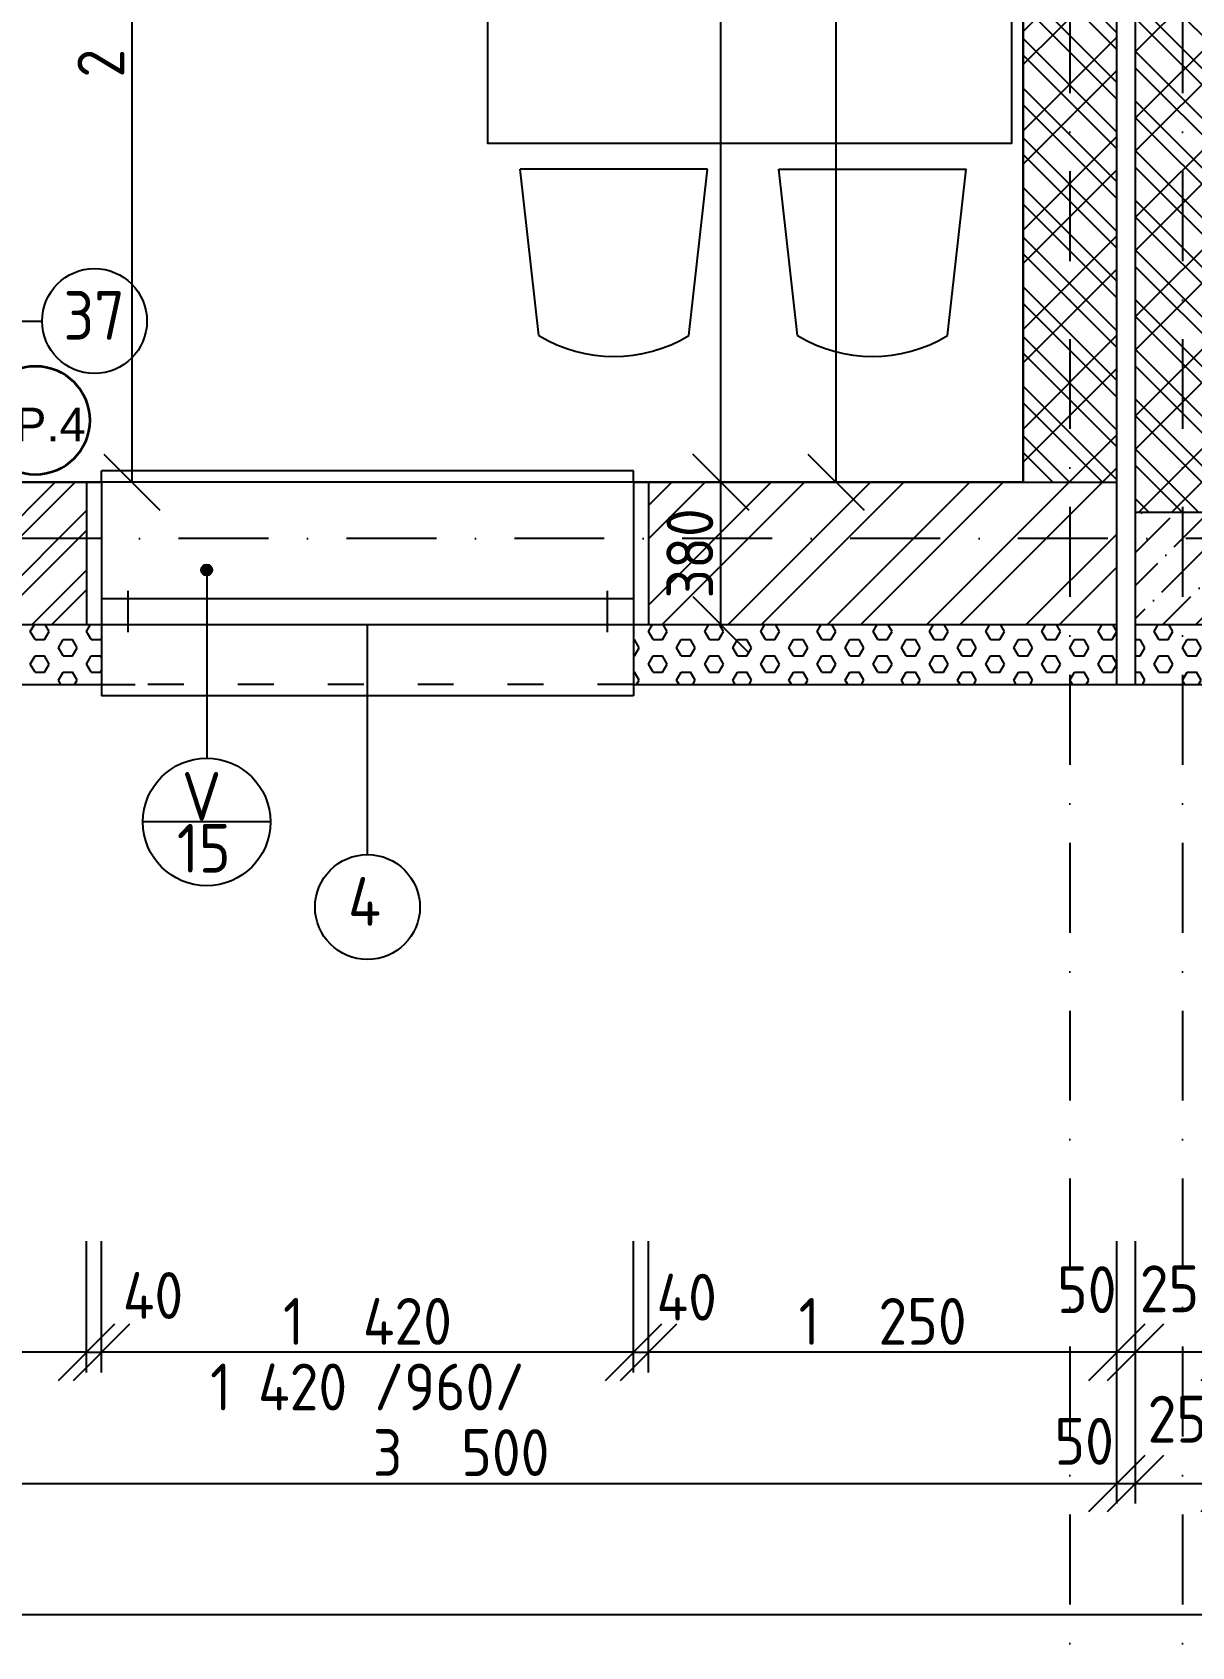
# Model space of a CAD drawing. Extents: x 4511820 to 5180432, y -1526536 to -944957.
# Drawn here: x 5119868 to 5122962, y -1302353 to -1298045 of the extents above; entities that cross this region are included whole.
import ezdxf

# ---------------------------------------------------------------- set-up
doc = ezdxf.new("R2010")
doc.units = 0
doc.header["$MEASUREMENT"] = 0
doc.linetypes.add('ACAD_ISO03W100', pattern=[30, 12, -18])
doc.linetypes.add('BODKOCIARKOVANA_3', pattern=[5.6, 3, -1.3, 0, -1.3])
doc.layers.get('0').update_dxf_attribs({"linetype": 'CONTINUOUS'})
doc.layers.get('Defpoints').update_dxf_attribs({"color": 61, "linetype": 'CONTINUOUS'})
for name, color, linetype in [('KÓTY', 4, 'CONTINUOUS'), ('MÚRY', 1, 'CONTINUOUS'), ('OKNÁ', 143, 'CONTINUOUS'), ('osi', 253, 'CONTINUOUS'), ('Plochy', 41, 'CONTINUOUS'), ('TENKÁ', 7, 'CONTINUOUS'), ('ZARIADENIE', 47, 'CONTINUOUS'), ('ŠRAFY', 82, 'CONTINUOUS')]:
    doc.layers.add(name, color=color, linetype=linetype)
doc.layers.add('preklady', color=74, linetype='CONTINUOUS', lineweight=35)
doc.styles.add('ARIAL', font='arial.ttf')
doc.styles.add('STYLE1', font='isocp.shx')
doc.dimstyles.new('STANDARD-50', dxfattribs={"dimtxt": 125, "dimasz": 150, "dimexe": 10, "dimexo": 200, "dimgap": 20, "dimtad": 1, "dimdsep": 46, "dimlunit": 6, "dimtxsty": 'STYLE1', "dimblk1": 'OBLIQUE', "dimblk2": 'OBLIQUE', "dimsah": 1, "dimcen": 2.5, "dimse1": 1, "dimse2": 1, "dimadec": 0, "dimazin": 0, "dimtfac": 1, "dimtmove": 1, "dimatfit": 3, "dimldrblk": 'OBLIQUE', "dimfxl": 1, "dimtolj": 1, "dimtzin": 0, "dimarcsym": 0})
pattern_1 = [(45, (584112, -84217.88), (-132.5825215, 132.5825215), []), (45, (584200.39, -84217.88), (-132.5825215, 132.5825215), [])]
pattern_2 = [(135, (115395, 30907.69), (-66.2912607, -66.2912607), []), (135, (115395, 30951.89), (-66.2912607, -66.2912607), [])]
pattern_3 = [(0, (9e-09, -175781), (0, 43.3012702), [25, -50]), (120, (9e-09, -175781), (-37.5, -21.6506351), [25, -50]), (60, (25, -175781), (-37.5, 21.6506351), [25, -50])]

# ---------------------------------------------------------------- blocks, each defined once
blk = doc.blocks.new('_OBLIQUE')
at = {"color": 0, "linetype": 'ByBlock'}
blk.add_line((-0.5, -0.5), (0.5, 0.5), dxfattribs=at)
blk = doc.blocks.new('*D24719')
at = {"layer": 'Defpoints', "color": 0}
for p in [(5109612.5, -1298079.2), (5142602.5, -1299519.2), (5142602.5, -1302267.1)]:
    blk.add_point(p, dxfattribs=at)
at = {"layer": 'KÓTY', "color": 0, "lineweight": -2}
blk.add_line((5109612.5, -1302267.1), (5142602.5, -1302267.1), dxfattribs=at)
at = {"layer": 'KÓTY', "color": 0, "linetype": 'ByBlock', "lineweight": -2, "xscale": 150, "yscale": 150, "zscale": 150, "rotation": 180}
blk.add_blockref('_OBLIQUE', (5109612.5, -1302267.1), dxfattribs=at)
at = {"layer": 'KÓTY', "color": 0, "linetype": 'ByBlock', "lineweight": -2, "xscale": 150, "yscale": 150, "zscale": 150}
blk.add_blockref('_OBLIQUE', (5142602.5, -1302267.1), dxfattribs=at)
at = {"layer": 'KÓTY', "color": 0, "insert": (5126107.5, -1302184.6), "char_height": 125, "attachment_point": 5, "style": 'STYLE1'}
blk.add_mtext('\\A1;32ﾠ990', dxfattribs=at)
blk = doc.blocks.new('*D24728')
at = {"layer": 'Defpoints', "color": 0}
for p in [(5119262.5, -1298185.2), (5122762.5, -1299625.2), (5122762.5, -1301917.1)]:
    blk.add_point(p, dxfattribs=at)
at = {"layer": 'KÓTY', "color": 0, "lineweight": -2}
blk.add_line((5119262.5, -1301917.1), (5122762.5, -1301917.1), dxfattribs=at)
at = {"layer": 'KÓTY', "color": 0, "linetype": 'ByBlock', "lineweight": -2, "xscale": 150, "yscale": 150, "zscale": 150, "rotation": 180}
blk.add_blockref('_OBLIQUE', (5119262.5, -1301917.1), dxfattribs=at)
at = {"layer": 'KÓTY', "color": 0, "linetype": 'ByBlock', "lineweight": -2, "xscale": 150, "yscale": 150, "zscale": 150}
blk.add_blockref('_OBLIQUE', (5122762.5, -1301917.1), dxfattribs=at)
at = {"layer": 'KÓTY', "color": 0, "insert": (5121012.5, -1301834.6), "char_height": 125, "attachment_point": 5, "style": 'STYLE1'}
blk.add_mtext('\\A1;3ﾠ500', dxfattribs=at)
blk = doc.blocks.new('*D24729')
at = {"layer": 'Defpoints', "color": 0}
for p in [(5122762.5, -1299625.2), (5122812.5, -1299625.2), (5122812.5, -1301917.1)]:
    blk.add_point(p, dxfattribs=at)
at = {"layer": 'KÓTY', "color": 0, "lineweight": -2}
blk.add_line((5122762.5, -1301917.1), (5122812.5, -1301917.1), dxfattribs=at)
at = {"layer": 'KÓTY', "color": 0, "linetype": 'ByBlock', "lineweight": -2, "xscale": 150, "yscale": 150, "zscale": 150, "rotation": 180}
blk.add_blockref('_OBLIQUE', (5122762.5, -1301917.1), dxfattribs=at)
at = {"layer": 'KÓTY', "color": 0, "linetype": 'ByBlock', "lineweight": -2, "xscale": 150, "yscale": 150, "zscale": 150}
blk.add_blockref('_OBLIQUE', (5122812.5, -1301917.1), dxfattribs=at)
at = {"layer": 'KÓTY', "color": 0, "insert": (5122675.5, -1301804.5), "char_height": 125, "attachment_point": 5, "style": 'STYLE1'}
blk.add_mtext('\\A1;50', dxfattribs=at)
blk = doc.blocks.new('*D24730')
at = {"layer": 'Defpoints', "color": 0}
for p in [(5122812.5, -1299625.2), (5123062.5, -1299625.2), (5123062.5, -1301917.1)]:
    blk.add_point(p, dxfattribs=at)
at = {"layer": 'KÓTY', "color": 0, "lineweight": -2}
blk.add_line((5122812.5, -1301917.1), (5123062.5, -1301917.1), dxfattribs=at)
at = {"layer": 'KÓTY', "color": 0, "linetype": 'ByBlock', "lineweight": -2, "xscale": 150, "yscale": 150, "zscale": 150, "rotation": 180}
blk.add_blockref('_OBLIQUE', (5122812.5, -1301917.1), dxfattribs=at)
at = {"layer": 'KÓTY', "color": 0, "linetype": 'ByBlock', "lineweight": -2, "xscale": 150, "yscale": 150, "zscale": 150}
blk.add_blockref('_OBLIQUE', (5123062.5, -1301917.1), dxfattribs=at)
at = {"layer": 'KÓTY', "color": 0, "insert": (5122962.5, -1301745.5), "char_height": 125, "attachment_point": 5, "style": 'STYLE1'}
blk.add_mtext('\\A1;250', dxfattribs=at)
blk = doc.blocks.new('*D24752')
at = {"layer": 'Defpoints', "color": 0}
for p in [(5123062.5, -1298197.7), (5122812.5, -1299625.2), (5122812.5, -1301567.1)]:
    blk.add_point(p, dxfattribs=at)
at = {"layer": 'KÓTY', "color": 0, "lineweight": -2}
blk.add_line((5123062.5, -1301567.1), (5122812.5, -1301567.1), dxfattribs=at)
at = {"layer": 'KÓTY', "color": 0, "linetype": 'ByBlock', "lineweight": -2, "xscale": 150, "yscale": 150, "zscale": 150, "rotation": 180}
blk.add_blockref('_OBLIQUE', (5122812.5, -1301567.1), dxfattribs=at)
at = {"layer": 'KÓTY', "color": 0, "linetype": 'ByBlock', "lineweight": -2, "xscale": 150, "yscale": 150, "zscale": 150}
blk.add_blockref('_OBLIQUE', (5123062.5, -1301567.1), dxfattribs=at)
at = {"layer": 'KÓTY', "color": 0, "insert": (5122941.5, -1301397.5), "char_height": 125, "attachment_point": 5, "style": 'STYLE1'}
blk.add_mtext('\\A1;250', dxfattribs=at)
blk = doc.blocks.new('*D24753')
at = {"layer": 'Defpoints', "color": 0}
for p in [(5122762.5, -1299625.2), (5122812.5, -1299625.2), (5122762.5, -1301567.1)]:
    blk.add_point(p, dxfattribs=at)
at = {"layer": 'KÓTY', "color": 0, "lineweight": -2}
blk.add_line((5122812.5, -1301567.1), (5122762.5, -1301567.1), dxfattribs=at)
at = {"layer": 'KÓTY', "color": 0, "linetype": 'ByBlock', "lineweight": -2, "xscale": 150, "yscale": 150, "zscale": 150, "rotation": 180}
blk.add_blockref('_OBLIQUE', (5122762.5, -1301567.1), dxfattribs=at)
at = {"layer": 'KÓTY', "color": 0, "linetype": 'ByBlock', "lineweight": -2, "xscale": 150, "yscale": 150, "zscale": 150}
blk.add_blockref('_OBLIQUE', (5122812.5, -1301567.1), dxfattribs=at)
at = {"layer": 'KÓTY', "color": 0, "insert": (5122682.5, -1301400), "char_height": 125, "attachment_point": 5, "style": 'STYLE1'}
blk.add_mtext('\\A1;50', dxfattribs=at)
blk = doc.blocks.new('*D24754')
at = {"layer": 'Defpoints', "color": 0}
for p in [(5121512.5, -1299625.2), (5122762.5, -1299625.2), (5121512.5, -1301567.1)]:
    blk.add_point(p, dxfattribs=at)
at = {"layer": 'KÓTY', "color": 0, "lineweight": -2}
blk.add_line((5122762.5, -1301567.1), (5121512.5, -1301567.1), dxfattribs=at)
at = {"layer": 'KÓTY', "color": 0, "linetype": 'ByBlock', "lineweight": -2, "xscale": 150, "yscale": 150, "zscale": 150, "rotation": 180}
blk.add_blockref('_OBLIQUE', (5121512.5, -1301567.1), dxfattribs=at)
at = {"layer": 'KÓTY', "color": 0, "linetype": 'ByBlock', "lineweight": -2, "xscale": 150, "yscale": 150, "zscale": 150}
blk.add_blockref('_OBLIQUE', (5122762.5, -1301567.1), dxfattribs=at)
at = {"layer": 'KÓTY', "color": 0, "insert": (5122137.5, -1301484.6), "char_height": 125, "attachment_point": 5, "style": 'STYLE1'}
blk.add_mtext('\\A1;1ﾠ250', dxfattribs=at)
blk = doc.blocks.new('*D24755')
at = {"layer": 'Defpoints', "color": 0}
for p in [(5120052.5, -1299625.2), (5121472.5, -1299625.2), (5120052.5, -1301567.1)]:
    blk.add_point(p, dxfattribs=at)
at = {"layer": 'KÓTY', "color": 0, "lineweight": -2}
blk.add_line((5121472.5, -1301567.1), (5120052.5, -1301567.1), dxfattribs=at)
at = {"layer": 'KÓTY', "color": 0, "linetype": 'ByBlock', "lineweight": -2, "xscale": 150, "yscale": 150, "zscale": 150, "rotation": 180}
blk.add_blockref('_OBLIQUE', (5120052.5, -1301567.1), dxfattribs=at)
at = {"layer": 'KÓTY', "color": 0, "linetype": 'ByBlock', "lineweight": -2, "xscale": 150, "yscale": 150, "zscale": 150}
blk.add_blockref('_OBLIQUE', (5121472.5, -1301567.1), dxfattribs=at)
at = {"layer": 'KÓTY', "color": 0, "insert": (5120762.5, -1301484.6), "char_height": 125, "attachment_point": 5, "style": 'STYLE1'}
blk.add_mtext('\\A1;1ﾠ420', dxfattribs=at)
blk = doc.blocks.new('*D24756')
at = {"layer": 'Defpoints', "color": 0}
for p in [(5119262.5, -1299625.2), (5120012.5, -1299625.2), (5119262.5, -1301567.1)]:
    blk.add_point(p, dxfattribs=at)
at = {"layer": 'KÓTY', "color": 0, "lineweight": -2}
blk.add_line((5120012.5, -1301567.1), (5119262.5, -1301567.1), dxfattribs=at)
at = {"layer": 'KÓTY', "color": 0, "linetype": 'ByBlock', "lineweight": -2, "xscale": 150, "yscale": 150, "zscale": 150, "rotation": 180}
blk.add_blockref('_OBLIQUE', (5119262.5, -1301567.1), dxfattribs=at)
at = {"layer": 'KÓTY', "color": 0, "linetype": 'ByBlock', "lineweight": -2, "xscale": 150, "yscale": 150, "zscale": 150}
blk.add_blockref('_OBLIQUE', (5120012.5, -1301567.1), dxfattribs=at)
at = {"layer": 'KÓTY', "color": 0, "insert": (5119637.5, -1301484.6), "char_height": 125, "attachment_point": 5, "style": 'STYLE1'}
blk.add_mtext('\\A1;750', dxfattribs=at)
blk = doc.blocks.new('*D24769')
at = {"layer": 'Defpoints', "color": 0}
for p in [(5120012.5, -1299625.2), (5120052.5, -1299625.2), (5120052.5, -1301567.1)]:
    blk.add_point(p, dxfattribs=at)
at = {"layer": 'KÓTY', "color": 0, "lineweight": -2}
blk.add_line((5120012.5, -1301567.1), (5120052.5, -1301567.1), dxfattribs=at)
at = {"layer": 'KÓTY', "color": 0, "linetype": 'ByBlock', "lineweight": -2, "xscale": 150, "yscale": 150, "zscale": 150, "rotation": 180}
blk.add_blockref('_OBLIQUE', (5120012.5, -1301567.1), dxfattribs=at)
at = {"layer": 'KÓTY', "color": 0, "linetype": 'ByBlock', "lineweight": -2, "xscale": 150, "yscale": 150, "zscale": 150}
blk.add_blockref('_OBLIQUE', (5120052.5, -1301567.1), dxfattribs=at)
at = {"layer": 'KÓTY', "color": 0, "insert": (5120190, -1301415.5), "char_height": 125, "attachment_point": 5, "style": 'STYLE1'}
blk.add_mtext('\\A1;40', dxfattribs=at)
blk = doc.blocks.new('*D24770')
at = {"layer": 'Defpoints', "color": 0}
for p in [(5121472.5, -1299625.2), (5121512.5, -1299625.2), (5121512.5, -1301567.1)]:
    blk.add_point(p, dxfattribs=at)
at = {"layer": 'KÓTY', "color": 0, "lineweight": -2}
blk.add_line((5121472.5, -1301567.1), (5121512.5, -1301567.1), dxfattribs=at)
at = {"layer": 'KÓTY', "color": 0, "linetype": 'ByBlock', "lineweight": -2, "xscale": 150, "yscale": 150, "zscale": 150, "rotation": 180}
blk.add_blockref('_OBLIQUE', (5121472.5, -1301567.1), dxfattribs=at)
at = {"layer": 'KÓTY', "color": 0, "linetype": 'ByBlock', "lineweight": -2, "xscale": 150, "yscale": 150, "zscale": 150}
blk.add_blockref('_OBLIQUE', (5121512.5, -1301567.1), dxfattribs=at)
at = {"layer": 'KÓTY', "color": 0, "insert": (5121614.5, -1301420), "char_height": 125, "attachment_point": 5, "style": 'STYLE1'}
blk.add_mtext('\\A1;40', dxfattribs=at)
blk = doc.blocks.new('JED STOL140-85')
at = {"layer": 'ZARIADENIE'}
for p, q in [((4444962.8, -1326820.6), (4444912.8, -1327264.7)), ((4445362.8, -1326820.6), (4445412.8, -1327264.7)), ((4445653.3, -1326820.6), (4445603.3, -1327264.7)), ((4446053.3, -1326820.6), (4446103.3, -1327264.7)), ((4445412.8, -1327264.7), (4444912.8, -1327264.7)), ((4445603.3, -1327264.7), (4446103.3, -1327264.7)), ((4444962.8, -1328698.1), (4444912.8, -1328253.9)), ((4445412.8, -1328253.9), (4444912.8, -1328253.9)), ((4445362.8, -1328698.1), (4445412.8, -1328253.9)), ((4445653.3, -1328698.1), (4445603.3, -1328253.9)), ((4445603.3, -1328253.9), (4446103.3, -1328253.9)), ((4446053.3, -1328698.1), (4446103.3, -1328253.9))]:
    blk.add_line(p, q, dxfattribs=at)
blk.add_lwpolyline([(4446225.2, -1327334.3), (4444825.2, -1327334.3), (4444825.2, -1328184.3), (4446225.2, -1328184.3)], close=True, dxfattribs=at)
for centre, start, end in [((4445162.8, -1327150.6), 58.7834, 121.2166), ((4445853.3, -1327150.6), 58.7834, 121.2166), ((4445162.8, -1328368.1), 238.7834, 301.2166), ((4445853.3, -1328368.1), 238.7834, 301.2166)]:
    blk.add_arc(centre, 385.9, start, end, dxfattribs=at)
blk = doc.blocks.new('*D25184')
at = {"layer": 'Defpoints', "color": 0}
for p in [(5121705.5, -1299245.2), (5121705.5, -1299245.2), (5121705.5, -1299625.2)]:
    blk.add_point(p, dxfattribs=at)
at = {"layer": 'KÓTY', "color": 0, "lineweight": -2}
blk.add_line((5121705.5, -1299625.2), (5121705.5, -1299245.2), dxfattribs=at)
at = {"layer": 'KÓTY', "color": 0, "linetype": 'ByBlock', "lineweight": -2, "xscale": 150, "yscale": 150, "zscale": 150}
for p, rotation in [((5121705.5, -1299245.2), 90), ((5121705.5, -1299625.2), 270)]:
    blk.add_blockref('_OBLIQUE', p, dxfattribs=dict(at, rotation=rotation))
at = {"layer": 'KÓTY', "color": 0, "insert": (5121623, -1299435.2), "char_height": 125, "attachment_point": 5, "rotation": 90, "style": 'STYLE1'}
blk.add_mtext('\\A1;380', dxfattribs=at)
blk = doc.blocks.new('*D25185')
at = {"layer": 'Defpoints', "color": 0}
for p in [(5121705.5, -1294185.2), (5121705.5, -1294185.2), (5121705.5, -1299245.2)]:
    blk.add_point(p, dxfattribs=at)
at = {"layer": 'KÓTY', "color": 0, "lineweight": -2}
blk.add_line((5121705.5, -1299245.2), (5121705.5, -1294185.2), dxfattribs=at)
at = {"layer": 'KÓTY', "color": 0, "linetype": 'ByBlock', "lineweight": -2, "xscale": 150, "yscale": 150, "zscale": 150}
for p, rotation in [((5121705.5, -1294185.2), 90), ((5121705.5, -1299245.2), 270)]:
    blk.add_blockref('_OBLIQUE', p, dxfattribs=dict(at, rotation=rotation))
at = {"layer": 'KÓTY', "color": 0, "insert": (5121623, -1296715.2), "char_height": 125, "attachment_point": 5, "rotation": 90, "style": 'STYLE1'}
blk.add_mtext('\\A1;5ﾠ060', dxfattribs=at)
blk = doc.blocks.new('*D25210')
at = {"layer": 'Defpoints', "color": 0}
for p in [(5120597.5, -1296610.2), (5120133.5, -1299245.2), (5120597.5, -1299245.2)]:
    blk.add_point(p, dxfattribs=at)
at = {"layer": 'KÓTY', "color": 0, "lineweight": -2}
blk.add_line((5120133.5, -1296610.2), (5120133.5, -1299245.2), dxfattribs=at)
at = {"layer": 'KÓTY', "color": 0, "linetype": 'ByBlock', "lineweight": -2, "xscale": 150, "yscale": 150, "zscale": 150}
for p, rotation in [((5120133.5, -1296610.2), 90), ((5120133.5, -1299245.2), 270)]:
    blk.add_blockref('_OBLIQUE', p, dxfattribs=dict(at, rotation=rotation))
at = {"layer": 'KÓTY', "color": 0, "insert": (5120051, -1297927.7), "char_height": 125, "attachment_point": 5, "rotation": 90, "style": 'STYLE1'}
blk.add_mtext('\\A1;2ﾠ635', dxfattribs=at)
blk = doc.blocks.new('*D25233')
at = {"layer": 'Defpoints', "color": 0}
for p in [(5122282.5, -1295365.2), (5122013, -1299245.2), (5122282.5, -1299245.2)]:
    blk.add_point(p, dxfattribs=at)
at = {"layer": 'KÓTY', "color": 0, "lineweight": -2}
blk.add_line((5122013, -1295365.2), (5122013, -1299245.2), dxfattribs=at)
at = {"layer": 'KÓTY', "color": 0, "linetype": 'ByBlock', "lineweight": -2, "xscale": 150, "yscale": 150, "zscale": 150}
for p, rotation in [((5122013, -1295365.2), 90), ((5122013, -1299245.2), 270)]:
    blk.add_blockref('_OBLIQUE', p, dxfattribs=dict(at, rotation=rotation))
at = {"layer": 'KÓTY', "color": 0, "insert": (5121930.5, -1297305.2), "char_height": 125, "attachment_point": 5, "rotation": 90, "style": 'STYLE1'}
blk.add_mtext('\\A1;3ﾠ880', dxfattribs=at)

msp = doc.modelspace()

# ---------------------------------------------------------------- hatches: boundary and pattern name
at = {"layer": 'TENKÁ'}
h = msp.add_hatch(color=256, dxfattribs=at)
h.dxf.hatch_style = 1
h.paths.add_polyline_path([(5120333.234, -1299494.518, 2.41421356), (5120318.234, -1299479.518, 0.41421356)])
at = {"layer": 'ŠRAFY'}
h = msp.add_hatch(dxfattribs=at)
h.set_pattern_fill('ANSI32', color=256, scale=500)
h.set_pattern_definition(pattern_1)
h.paths.add_polyline_path([(5122762.5, -1286325.191), (5122512.5, -1286325.191), (5122512.5, -1290460.191), (5122512.5, -1290575.191), (5122512.5, -1291675.191), (5122512.5, -1291790.191), (5122512.5, -1294045.191), (5122512.5, -1294185.191), (5122512.5, -1294905.191), (5122512.5, -1294985.191), (5122512.5, -1295285.191), (5122512.5, -1295365.191), (5122512.5, -1299245.191), (5122762.5, -1299245.191)])
h = msp.add_hatch(dxfattribs=at)
h.set_pattern_fill('ANSI32', color=256, scale=250, angle=90)
h.set_pattern_definition(pattern_2)
h.paths.add_polyline_path([(5122762.5, -1286325.191), (5122512.5, -1286325.191), (5122512.5, -1290460.191), (5122512.5, -1290575.191), (5122512.5, -1291675.191), (5122512.5, -1291790.191), (5122512.5, -1294045.191), (5122512.5, -1294185.191), (5122512.5, -1294905.191), (5122512.5, -1294985.191), (5122512.5, -1295285.191), (5122512.5, -1295365.191), (5122512.5, -1299245.191), (5122762.5, -1299245.191)])
h = msp.add_hatch(dxfattribs=at)
h.set_pattern_fill('ANSI32', color=256, scale=500)
h.set_pattern_definition(pattern_1)
h.paths.add_polyline_path([(5123062.5, -1298010.191), (5123062.5, -1297995.191), (5123062.5, -1295801.638), (5123062.5, -1293955.191), (5123062.5, -1293840.191), (5123062.5, -1291590.191), (5123062.5, -1291475.191), (5123062.5, -1290475.191), (5123062.5, -1290360.191), (5123062.5, -1286325.191), (5122812.5, -1286325.191), (5122812.5, -1299325.191), (5123062.5, -1299325.191), (5123062.5, -1298185.191)])
h = msp.add_hatch(dxfattribs=at)
h.set_pattern_fill('ANSI32', color=256, scale=250, angle=90)
h.set_pattern_definition(pattern_2)
h.paths.add_polyline_path([(5123062.5, -1298010.191), (5123062.5, -1297995.191), (5123062.5, -1295801.638), (5123062.5, -1293955.191), (5123062.5, -1293840.191), (5123062.5, -1291590.191), (5123062.5, -1291475.191), (5123062.5, -1290475.191), (5123062.5, -1290360.191), (5123062.5, -1286325.191), (5122812.5, -1286325.191), (5122812.5, -1299325.191), (5123062.5, -1299325.191), (5123062.5, -1298185.191)])
h = msp.add_hatch(dxfattribs=at)
h.set_pattern_fill('HEX', color=256, scale=200)
h.set_pattern_definition(pattern_3)
h.paths.add_polyline_path([(5123062.5, -1298185.191), (5123062.5, -1299625.191), (5122812.5, -1299625.191), (5122812.5, -1299785.191), (5123012.5, -1299785.191), (5123062.5, -1299785.191), (5123262.5, -1299785.191), (5123262.5, -1298385.191), (5123509.145, -1298385.191), (5123617.5, -1298385.191), (5123617.5, -1298185.191)])
h = msp.add_hatch(dxfattribs=at)
h.set_pattern_fill('HEX', color=256, scale=200)
h.set_pattern_definition(pattern_3)
h.paths.add_polyline_path([(5120052.5, -1299785.191), (5120052.5, -1299625.191), (5120012.5, -1299625.191), (5119262.5, -1299625.191), (5119262.5, -1299245.191), (5119062.5, -1299245.191), (5119062.5, -1299785.191), (5119262.5, -1299785.191), (5119312.5, -1299785.191)])
h = msp.add_hatch(dxfattribs=at)
h.set_pattern_fill('ANSI32', color=256, scale=300)
h.set_pattern_definition([(45, (115395, 30907.69), (-79.549513, 79.549513), []), (45, (115448.03, 30907.69), (-79.549513, 79.549513), [])])
h.paths.add_polyline_path([(5119262.5, -1299625.191), (5120012.5, -1299625.191), (5120012.5, -1299245.191), (5119437.5, -1299245.191), (5119332.5, -1299245.191), (5119262.5, -1299245.191)])
h = msp.add_hatch(dxfattribs=at)
h.set_pattern_fill('ANSI32', color=256, scale=500)
h.set_pattern_definition(pattern_1)
h.paths.add_polyline_path([(5122762.5, -1299625.191), (5122762.5, -1299245.191), (5122512.5, -1299245.191), (5121512.5, -1299245.191), (5121512.5, -1299625.191)])
at = {"layer": 'ŠRAFY', "ltscale": 0.25}
h = msp.add_hatch(dxfattribs=at)
h.set_pattern_fill('ANSI36', color=256, scale=500)
h.set_pattern_definition([(45, (587356.18, -175471.32), (33.1456304, 121.533978), [156.25, -31.25, 0, -31.25])])
h.paths.add_polyline_path([(5122812.5, -1299325.191), (5122812.5, -1299625.191), (5123062.5, -1299625.191), (5123062.5, -1299325.191)])
at = {"layer": 'ŠRAFY'}
h = msp.add_hatch(dxfattribs=at)
h.set_pattern_fill('HEX', color=256, scale=200)
h.set_pattern_definition(pattern_3)
h.paths.add_polyline_path([(5121512.5, -1299625.191), (5121472.5, -1299625.191), (5121472.5, -1299785.191), (5122762.5, -1299785.191), (5122762.5, -1299625.191)])

# ---------------------------------------------------------------- linework, layer by layer
at = {"layer": 'KÓTY', "ltscale": 25}
for p, q in [((5120012.5, -1301620.549), (5120012.5, -1301270.549)), ((5120052.5, -1301620.549), (5120052.5, -1301270.549)), ((5121472.5, -1301620.549), (5121472.5, -1301270.549)), ((5121512.5, -1301620.549), (5121512.5, -1301270.549)), ((5122762.5, -1301620.549), (5122762.5, -1301270.549)), ((5122812.5, -1301620.549), (5122812.5, -1301270.549)), ((5122762.5, -1301970.549), (5122762.5, -1301620.549)), ((5122812.5, -1301970.549), (5122812.5, -1301620.549))]:
    msp.add_line(p, q, dxfattribs=at)
at = {"layer": 'MÚRY'}
for p, q in [((5122512.5, -1299245.191), (5122512.5, -1295365.191)), ((5119062.5, -1299245.191), (5120052.5, -1299245.191)), ((5120052.5, -1299245.191), (5120052.5, -1299785.191)), ((5121472.5, -1299245.191), (5122512.5, -1299245.191)), ((5121472.5, -1299245.191), (5121472.5, -1299785.191)), ((5119062.5, -1299785.191), (5120142.5, -1299785.191)), ((5121472.5, -1299785.191), (5123262.5, -1299785.191))]:
    msp.add_line(p, q, dxfattribs=at)
at = {"layer": 'OKNÁ', "ltscale": 0.25}
for p, q in [((5118943.146, -1298815.191), (5119893.909, -1298815.191)), ((5120122.5, -1299535.191), (5120122.5, -1299645.191)), ((5120122.5, -1299535.191), (5120122.5, -1299645.191)), ((5121402.5, -1299535.191), (5121402.5, -1299645.191)), ((5121402.5, -1299535.191), (5121402.5, -1299645.191)), ((5120052.5, -1299555.191), (5121472.5, -1299555.191)), ((5120052.5, -1299625.191), (5121472.5, -1299625.191)), ((5120762.5, -1300239.045), (5120762.5, -1299625.191))]:
    msp.add_line(p, q, dxfattribs=at)
for centre in [(5120033.909, -1298815.191), (5120762.5, -1300379.045)]:
    msp.add_circle(centre, 140, dxfattribs=at)
at = {"layer": 'osi', "linetype": 'BODKOCIARKOVANA_3', "ltscale": 80}
for p, q in [((5122637.5, -1284972.097), (5122637.5, -1316900)), ((5122937.5, -1284972.097), (5122937.5, -1316900)), ((5157242.5, -1299395.191), (5093572.5, -1299395.191))]:
    msp.add_line(p, q, dxfattribs=at)
at = {"layer": 'Plochy'}
msp.add_lwpolyline([(5116172.5, -1291860.191), (5119098, -1291860.191), (5119262.5, -1291860.191), (5119262.5, -1294860.191), (5119377.5, -1294860.191), (5119377.5, -1294185.191), (5122512.5, -1294185.191), (5122512.5, -1294905.191), (5122282.5, -1294905.191), (5122282.5, -1295365.191), (5122512.5, -1295365.191), (5122512.5, -1299245.191), (5119437.5, -1299245.191), (5119437.5, -1298010.191), (5116172.5, -1298010.191)], close=True, dxfattribs=at)
at = {"layer": 'preklady', "ltscale": 0.25}
msp.add_circle((5119876, -1299080.191), 145, dxfattribs=at)
at = {"layer": 'TENKÁ'}
for p, q in [((5122762.5, -1299785.191), (5122762.5, -1285785.191)), ((5122812.5, -1299785.191), (5122812.5, -1285785.191)), ((5120012.5, -1299245.191), (5120012.5, -1299625.191)), ((5121512.5, -1299245.191), (5121512.5, -1299625.191)), ((5122512.5, -1299245.191), (5122762.5, -1299245.191)), ((5122812.5, -1299325.191), (5123062.5, -1299325.191)), ((5119262.5, -1299625.191), (5120052.5, -1299625.191)), ((5121472.5, -1299625.191), (5122762.5, -1299625.191)), ((5122812.5, -1299625.191), (5123062.5, -1299625.191))]:
    msp.add_line(p, q, dxfattribs=at)
at = {"layer": 'TENKÁ', "ltscale": 0.25}
for p, q in [((5121472.5, -1299215.191), (5120052.5, -1299215.191)), ((5120052.5, -1299245.191), (5120052.5, -1299215.191)), ((5121472.5, -1299245.191), (5121472.5, -1299215.191)), ((5120333.234, -1299479.518), (5120333.234, -1299981.921)), ((5120052.5, -1299785.191), (5120052.5, -1299815.191)), ((5121472.5, -1299785.191), (5121472.5, -1299815.191)), ((5121472.5, -1299815.191), (5120052.5, -1299815.191)), ((5120503.234, -1300151.921), (5120163.234, -1300151.921))]:
    msp.add_line(p, q, dxfattribs=at)
at = {"layer": 'TENKÁ', "linetype": 'ACAD_ISO03W100', "ltscale": 8}
for p, q in [((5121472.5, -1299245.191), (5120052.5, -1299245.191)), ((5121472.5, -1299785.191), (5120052.5, -1299785.191))]:
    msp.add_line(p, q, dxfattribs=at)
at = {"layer": 'TENKÁ'}
msp.add_circle((5120333.234, -1299479.518), 15, dxfattribs=at)
at = {"layer": 'TENKÁ', "ltscale": 0.25}
msp.add_circle((5120333.234, -1300151.921), 170, dxfattribs=at)

# ---------------------------------------------------------------- block references
at = {"layer": 'ZARIADENIE'}
msp.add_blockref('JED STOL140-85', (676257.332, 29844.147), dxfattribs=at)

# ---------------------------------------------------------------- texts
at = {"layer": 'KÓTY', "insert": (5120762.5, -1301659.604), "char_height": 125, "attachment_point": 5, "style": 'STYLE1'}
msp.add_mtext('\\A1;1 420 /960/', dxfattribs=at)
at = {"layer": 'preklady', "linetype": 'Continuous', "lineweight": 20, "style": 'ARIAL'}
msp.add_text('KP.4', height=90, dxfattribs=at).set_placement((5119737.736, -1299136.448))
at = {"layer": 'TENKÁ', "style": 'STYLE1'}
for s, p in [('37', (5119950.878, -1298865.191)), ('V', (5120267.204, -1300148.421)), ('15', (5120253.704, -1300287.058)), ('4', (5120710.47, -1300429.045))]:
    msp.add_text(s, height=130, dxfattribs=at).set_placement(p)

# ---------------------------------------------------------------- dimensions: what is measured, and where the dimension line sits
at = {"layer": 'KÓTY'}
for base, p1, p2, picture, middle in [((5121705.5, -1294185.191), (5121705.5, -1299245.191), (5121705.5, -1294185.191), '*D25185', (5121622.957, -1296715.191)), ((5122013, -1299245.191), (5122282.5, -1295365.191), (5122282.5, -1299245.191), '*D25233', (5121930.457, -1297305.191)), ((5120133.5, -1299245.191), (5120597.5, -1296610.191), (5120597.5, -1299245.191), '*D25210', (5120050.957, -1297927.691)), ((5121705.5, -1299245.191), (5121705.5, -1299625.191), (5121705.5, -1299245.191), '*D25184', (5121623, -1299435.191))]:
    dim = msp.add_linear_dim(base=base, p1=p1, p2=p2, angle=90, dimstyle='STANDARD-50', dxfattribs=at)
    dim.commit()
    dim.dimension.update_dxf_attribs({"geometry": picture, "text_midpoint": middle})
for base, p1, p2, picture, middle in [((5142602.5, -1302267.146), (5109612.5, -1298079.191), (5142602.5, -1299519.191), '*D24719', (5126107.5, -1302184.604)), ((5122762.5, -1301917.146), (5119262.5, -1298185.191), (5122762.5, -1299625.191), '*D24728', (5121012.5, -1301834.604)), ((5119262.5, -1301567.146), (5120012.5, -1299625.191), (5119262.5, -1299625.191), '*D24756', (5119637.5, -1301484.646)), ((5120052.5, -1301567.146), (5121472.5, -1299625.191), (5120052.5, -1299625.191), '*D24755', (5120762.5, -1301484.604)), ((5121512.5, -1301567.146), (5122762.5, -1299625.191), (5121512.5, -1299625.191), '*D24754', (5122137.5, -1301484.604))]:
    dim = msp.add_linear_dim(base=base, p1=p1, p2=p2, dimstyle='STANDARD-50', dxfattribs=at)
    dim.commit()
    dim.dimension.update_dxf_attribs({"geometry": picture, "text_midpoint": middle})
for base, p1, p2, picture, middle in [((5122812.5, -1301567.146), (5123062.5, -1298197.691), (5122812.5, -1299625.191), '*D24752', (5122941.5, -1301480)), ((5120052.5, -1301567.146), (5120012.5, -1299625.191), (5120052.5, -1299625.191), '*D24769', (5120190, -1301498)), ((5121512.5, -1301567.146), (5121472.5, -1299625.191), (5121512.5, -1299625.191), '*D24770', (5121614.5, -1301502.5)), ((5122812.5, -1301917.146), (5122762.5, -1299625.191), (5122812.5, -1299625.191), '*D24729', (5122675.5, -1301887)), ((5122762.5, -1301567.146), (5122812.5, -1299625.191), (5122762.5, -1299625.191), '*D24753', (5122682.5, -1301482.5)), ((5123062.5, -1301917.146), (5122812.5, -1299625.191), (5123062.5, -1299625.191), '*D24730', (5122962.5, -1301828))]:
    dim = msp.add_linear_dim(base=base, p1=p1, p2=p2, dimstyle='STANDARD-50', dxfattribs=at)
    dim.commit()
    dim.dimension.update_dxf_attribs({"geometry": picture, "text_midpoint": middle, "dimtype": 160})

doc.saveas('drawing.dxf')
